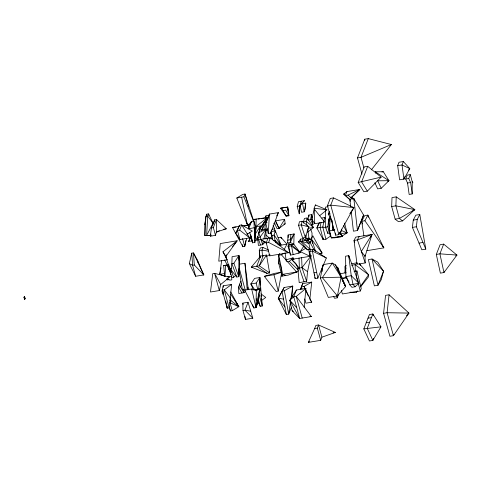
<?xml version="1.0" encoding="UTF-8"?>
<svg xmlns="http://www.w3.org/2000/svg" width="481" height="481" viewBox="0 0 481 481"><rect width="100%" height="100%" fill="white"/><g stroke="black" fill="none" stroke-linecap="round" stroke-linejoin="round"><path stroke-width="0.72" d="M265.963 239.117L266.005 229.046L259.548 230.122L258.784 232.768L262.656 244.703L258.375 245.412L257.515 236.261M213.041 224.651L213.047 223.232L208.562 213.889L206.776 214.183L205.916 216.39L204.81 224.615L204.864 235.624L211.201 235.57M214.556 221.356L214.568 219.895L216.48 219.576L226.335 228.8L216.408 231.974L215.488 235.347L210.347 236.201L211.442 227.91L214.568 219.895L213.648 223.443M238.931 255.549L238.78 276.695L236.778 277.032L230.934 269.715L231.866 263.582L232.082 256.692L238.931 255.549L239.61 264.532L238.78 276.695L233.868 263.245L238.931 255.549L239.099 260.395M223.16 293.079L223.142 294.528L222.264 290.181L223.232 285.816L231.668 284.415L229.196 307.87L227.224 308.201L222.264 290.181L224.236 289.851L231.668 284.415M223.22 287.271L223.232 285.816M287.614 242.959L288.131 234.968L294.053 233.982L293.825 244.168L291.137 244.619L287.614 242.959L290.308 242.508L293.825 244.168M298.46 241.961L301.695 241.426L308.892 243.452L310.425 241.636L305.291 240.241L303.24 238.672L300.547 239.123L298.46 241.961L307.455 249.819L310.149 249.374L308.892 243.452L305.291 240.241L305.333 237.464L309 226.924L302.164 221.26L299.471 221.705L298.539 225.324L302.639 237.909L305.333 237.464L301.232 224.88L302.164 221.26M256.331 290.109L256.012 307.618L253.884 307.972L244.709 290.145L251.677 288.985L256.331 290.109L255.038 290.32M339.123 233.195L340.326 233.658L341.54 230.543L341.576 229.082M266.817 243.392L260.474 239.442L270.406 237.788L288.341 252.753L269.787 255.838L269.835 254.335M329.557 226.377L329.353 233.057L330.724 236.856L330.495 234.644M329.719 221.182L329.834 217.472M256.193 218.993L255.934 226.581L267.514 217.544L253.998 219.36L253.126 221.392M344.919 272.751L345.136 266.306L346.29 265.608M255.694 227.423L248.695 228.788L248.521 225.355L251.581 221.386L253.92 220.995L255.694 227.423L254.9 242.424L252.555 242.809L252.609 241.384M391.678 206.541L392.003 197.577L396.218 196.873L414.808 209.602L402.567 220.905L398.358 221.603L395.148 219.15L391.678 206.541L395.887 205.844L414.808 209.602L399.362 218.452L395.148 219.15M396.218 196.873L395.887 205.844L399.362 218.452L402.567 220.905M364.706 140.674L364.79 139.195L368.29 138.612L391.372 144.528L371.35 169.865M330.2 216.57L329.353 233.057L330.465 233.88M268.266 233.532L269.45 214.087L278.373 212.608L270.731 233.123L268.266 233.532L265.771 223.226L269.45 214.087L269.594 215.566M299.236 213.817L299.897 205.988L304.419 200.697L298.497 201.683L297.204 206.433L299.236 213.817L299.741 205.579M301.178 203.86L305.754 203.096L305.399 208.79L304.214 211.82L301.521 212.271L300.114 205.447M224.928 276.671L225.673 265.771L227.585 265.452L228.758 264.688L230.796 274.801M291.979 297.198L292.761 286.057L284.145 287.488L278.271 298.298L286.357 314.532L288.696 314.141L291.252 307.599M279.233 258.628L278.836 263.786L281.938 276.136L288.396 275.06L296.639 272.036L281.427 254.798L278.733 255.243L278.836 263.786L280.603 264.406L281.938 276.136L282.642 274.356L278.733 255.243L279.635 253.463M264.839 229.768L265.602 220.232M265.783 218.031L265.957 215.831L268.344 215.434L268.103 218.368M267.28 228.637L267.165 230.104L265.969 230.303M239.538 285.57L239.67 284.127M290.825 234.518L290.308 242.508L294.053 233.982L290.35 239.73L287.656 240.175M304.184 307.389L305.904 288.444L296.398 290.025L289.79 300.324L292.183 310.786L299.705 318.476L311.357 316.54L296.248 296.422L293.741 296.837L289.79 300.324L299.705 318.476L293.741 296.837L296.398 290.025M310.804 256.181L302.008 267.634L297.781 268.338L299.206 282.612L306.662 281.373L307.539 271.669L310.804 256.181L291.504 259.385L299.392 268.067L304.052 281.806M354.04 271.398L356.908 270.923L356.271 276.286L357.81 281.89M258.694 289.165L259.86 277.507L254.611 278.379L250.932 283.928L253.463 290.037M309.902 298.689L311.736 282.082L302.675 283.586L300.433 289.604M383.579 313.305L385.558 295.364L389.087 294.781L408.952 313.095L393.428 335.672L389.899 336.255L383.579 313.305L387.103 312.722L408.952 313.095L406.463 315.74M389.087 294.781L387.103 312.722L393.428 335.672L393.963 334.301M328.156 206.68L325.469 207.125L325.505 227.146L327.735 233.327L329.353 233.057L327.862 226.755L328.739 219.005L330.2 218.759M412.409 227.417L413.263 220.118L415.831 215.175L419.793 214.52L425.799 249.122L421.843 249.783L412.409 227.417L416.372 226.755L417.219 219.462L419.793 214.52M251.677 288.985L256.012 307.618L257.912 302.741L259.722 288.871L254.257 289.778M221.657 260.522L219.757 274.35L224.567 276.202M290.41 302.315L288.696 314.141L284.373 290.716L292.761 286.057L290.945 298.623M305.754 203.096L304.214 211.82L302.525 203.631L301.918 202.543M281.024 272.288L274.795 273.322L264.328 276.334L276.154 291.45L278.228 291.101L281.577 272.901M204.81 224.615L205.597 220.442M206.385 216.27L206.776 214.183M245.869 240.512L244.739 246.41L242.857 246.723L232.479 227.435L239.207 226.317M321.074 222.378L320.099 227.489L323.25 239.682L325.944 239.237L330.669 235.973M321.909 218.001L324.603 217.556L322.787 227.038L325.944 239.237M284.644 219.342L279.022 228.607L275.487 220.857L284.644 219.342L285.149 223.851L279.064 228.397L277.098 228.722L274.417 223.07M308.026 219.36L308.85 215.073L311.538 214.622L311.941 217.484M220.484 270.677L219.757 274.35L224.657 273.539M220.779 269.21L221.074 267.743M335.546 264.899L341.119 277.17L337.373 295.923L328.343 297.426L320.292 277.946L323.256 264.598L332.293 263.095L335.546 264.899L345.52 286.652L337.373 295.923L322.33 277.603L320.292 277.946M263.42 241.143L262.656 244.703L265.482 241.763M263.877 239.009L266.005 229.046L258.784 232.768M219.336 290.548L220.677 284.505L229.557 277.212L214.598 273.352L212.74 273.659L210.48 292.015L219.336 290.548L214.598 273.352L220.677 284.505M189.316 263.612L191.757 253.18L193.452 252.898L197.414 260.077L203.794 274.922L195.635 276.274L189.316 263.612L192.598 265.265L194.294 264.983L203.794 274.922L193.452 252.898L194.294 264.983M246.609 238.576L244.739 246.41L242.568 238.516M247.456 235.011L247.799 233.586M254.467 240.518L257.155 240.067L260.516 225.98L255.399 226.828M210.347 236.201L210.9 234.073M255.086 233.057L256.746 226.605M270.731 233.123L271.416 230.471M230.573 273.917L230.958 272.486L225.751 256.373M301.184 201.238L299.897 205.988L297.204 206.433M303.77 223.172L303.493 221.741L304.449 218.398L307.143 217.953L313.486 227.471L308.201 231.758L306.854 231.98M261.748 230.351L263.955 222.745M265.356 217.905L265.957 215.831M322.192 271.476L321.488 270.184L323.256 264.598M354.701 242.532L354.04 240.458L357.431 239.899L372.035 234.433L365.007 256.469L361.333 251.413L372.035 234.433L355.718 237.139L354.04 240.458L356.998 264.291L365.235 262.927L364.959 255.038M269.45 214.087L265.771 223.226L267.003 222.511M300.463 289.616L302.675 283.586M293.524 235.383L294.053 233.982M24.05 297.366L24.453 296.332L25.06 298.539L24.657 299.573L24.05 297.366L25.06 298.539M215.488 235.347L213.354 227.591L216.48 219.576L216.408 231.974L218.747 231.475L219.144 230.465M253.595 221.266L243.921 196.831L245.021 194.017L242.743 194.396L236.796 198.016L247.3 224.543L249.543 224.525M239.442 225.306L237.422 230.477L235.732 233.069L239.917 239.52L249.681 237.897L241.666 224.934L239.442 225.306L235.732 233.069M239.917 239.52L237.422 230.477L239.652 230.104L241.666 224.934L252.339 231.078L246.825 234.373M248.695 228.788L251.581 221.386L250.589 223.172M229.305 307.551L230.483 310.973L232.233 310.678L230.05 302.741L230.898 300.559L230.116 297.709M240.849 281.09L238.486 287.163L238.81 293.524L243.951 292.67L245.617 291.42M243.578 288.955L243.951 292.67L240.398 286.844L241.709 283.471M268.32 249.861L262.987 247.487L261.977 250.084L262.578 256.457M260.702 256.006L256.71 266.24L267.039 273.358L269.619 272.931L266.516 255.038L260.702 256.006L251.329 267.135L267.039 273.358M268.007 238.185L266.203 242.821L269.787 255.838M263.287 255.573L259.295 265.807L251.329 267.135M260.474 239.442L266.203 242.821L268.602 242.424L270.406 237.788M248.046 302.254L244.961 310.173L242.995 310.498L245.448 319.414L252.802 318.194L248.046 302.254L242.851 303.114L242.995 310.498M314.748 223.683L311.772 219.204L314.303 209.109L324.711 222.03L314.748 223.683L314.123 208.225L315.404 204.948L326.936 209.806L319.625 215.722M308.303 241.029L309.109 238.967M305.844 234.993L306.265 238.48L306.74 239.135L308.243 239.712L310.936 239.267L311.947 236.664L312.031 233.014L310.63 229.046M314.394 250.499L310.161 242.652L312.848 235.768L322.108 253.054L319.336 253.74M318.524 223.767L316.865 228.024L323.25 239.682L322.841 237.494M327.453 205.682L330.273 198.443L333.555 197.901L353.896 207.612L338.858 234.632L335.576 235.179L327.453 205.682L330.736 205.14L353.896 207.612L349.825 213.738M333.555 197.901L330.736 205.14L338.858 234.632M332.221 221.236L328.282 214.093L329.323 211.43M361.952 174.11L357.491 157.912L364.79 139.195M346.927 191.582L345.382 195.551L350.174 199.904L343.662 194.071L346.927 191.582L359.848 189.442L351.004 197.763L359.848 189.442L348.076 195.1L345.382 195.551L343.662 194.071L344.955 193.861M368.29 138.612L360.99 157.335L363.901 167.893M358.177 182.467L364.255 166.877L367.7 166.306L381.126 177.14L367.31 191.179L363.864 191.751L358.177 182.467L381.126 177.14M367.7 166.306L361.622 181.896L367.31 191.179M314.634 328.565L315.861 325.427L318.554 324.976L335.353 332.437L321.915 337.187L320.695 340.332L308.309 342.388L314.634 328.565L317.328 328.12L318.554 324.976L321.915 337.187M333.519 296.422L334.566 298.286L337.259 297.841L338.624 294.336M397.673 165.674L399.008 162.253L403.343 161.532L409.8 168.627L403.932 179.082L399.597 179.804L397.673 165.674L402.008 164.953L409.8 168.627L408.531 170.154M403.343 161.532L402.008 164.953L403.932 179.082L404.93 176.533M341.414 290.47L342.382 293.969L360.323 290.993L361.267 288.57L356.908 270.923M412.205 181.62L412.223 193.933L409.157 194.444L407.551 183.045L405.681 179.016L407.203 175.12L410.269 174.609L412.205 181.62L412.908 182.834M412.223 193.933L410.618 182.533L408.748 178.511L410.269 174.609M363.822 328.896L369.42 314.544L372.835 313.979L380.946 326.833L372.847 340.41L369.432 340.981L363.822 328.896L380.946 326.833M373.647 338.365L372.847 340.41L367.243 328.331L372.835 313.979L373.226 315.386M436.315 254.425L440.103 244.709L443.686 244.114L456.95 255.08L443.951 272.541L440.374 273.136L436.315 254.425L439.899 253.83L456.95 255.08L455.723 255.946M443.686 244.114L439.899 253.83L443.951 272.541L444.474 271.206M350.637 206.65L349.795 199.212L353.836 198.545L363.57 215.001L357.455 230.525L353.415 231.193L351.226 211.856M363.57 215.001L357.455 230.525L353.836 198.545L354.419 200.679M287.692 207.004L288.889 215.783L286.195 216.228L280.489 208.201L287.692 207.004L288.6 215.266L285.906 215.716M317.833 278.138L326.34 258.008L313.281 249.284L310.594 249.735L309.692 251.515L315.139 278.589L317.833 278.138L312.385 251.064L313.281 249.284M370.454 237.818L372.035 234.433M252.248 240.885L248.545 241.498L251.13 236.105M261.868 230.381L265.368 223.166M319.558 222.679L316.865 228.024L322.787 227.038L326.322 227.862M359.115 236.58L357.431 239.899L365.235 262.927M276.677 215.933L278.373 212.608M226.719 254.798L225.872 256.421L227.068 259.8L218.771 261.177L220.268 243.566L237.175 240.759L225.872 256.421L222.968 251.797L237.175 240.759L232.563 246.44M284.103 249.639L286.941 244.174L280.922 237.217L278.228 237.668M363.925 236.051L361.694 221.296L364.899 220.761L367.845 215.103L383.844 247.865L366.895 250.679M284.145 287.488L278.271 298.298L284.98 307.064M310.149 249.374L301.695 241.426L303.24 238.672M248.545 241.498L251.479 236.297M307.936 228.703L309 226.924L301.232 224.88L298.539 225.324M311.285 256L309.89 256.229L300.246 251.611L303.824 246.068M307.004 241.137L308.195 239.291M255.327 233.976L260.516 225.98M259.433 229.972L267.514 217.544L261.033 218.621M254.828 289.989L250.932 283.928L256.175 283.056L259.86 277.507L262.235 305.994L260.221 306.325L257.966 300.896M266.516 255.038L259.295 265.807L269.619 272.931L269.113 271.543M349.952 292.226L356.403 292.226L357.245 291.023M360.6 286.213L368.572 274.777L359.469 263.678M259.439 228.661L267.514 217.544M266.005 229.046L259.993 237.157L257.864 237.512L260.528 245.057M356.403 292.226L357.323 291.053M360.552 286.953L368.38 277.002L368.572 274.777L355.104 264.652L351.545 265.241M374.855 182.762L377.699 188.883L381.199 188.299L388.949 180.682L383.339 171.735L375.24 171.801L375.619 173.184M287.007 261.736L289.328 261.351L293.025 257.84L293.975 259.776M355.098 286.772L358.898 283.315L348.743 255.676L345.562 256.199L345.917 276.599L349.801 284.824L351.918 287.301L355.098 286.772L352.976 284.295L351.244 275.709L348.743 255.676L349.176 257.81M231.938 277.573L233.646 277.29L235.87 275.342M238.654 272.907L239.766 271.933L238.624 271.062M302.206 318.061L296.248 296.422L305.904 288.444M257.101 304.13L258.748 302.783M247.835 289.748L248.942 288.913L247.619 287.169M303.415 201.437L304.419 200.697M266.426 256.698L269.408 254.533M261.502 300.535L265.752 297.45L261.021 293.909M308.309 342.388L309.566 341.6M281.427 254.798L283.82 253.313M300.246 251.611L305.91 248.136M232.233 310.678L238.816 306.704L230.754 291.949M357.407 263.257L355.104 264.652L355.417 271.356M412.884 210.702L414.808 209.602M311.736 282.082L304.046 286.472L301.383 286.91L301.966 289.033M387.746 181.313L388.949 180.682L375.24 171.801M255.934 290.837L259.722 288.871L256.012 307.618L255.627 305.405M339.129 232.588L342.622 236.021L341.011 236.772L334.554 237.848L331.313 237.897L329.677 230.718L334.842 229.864L332.69 229.347M391.372 144.528L360.99 157.335L357.491 157.912M308.694 249.663L309.89 256.229L311.201 255.724M285.906 259.866L293.025 257.84L293.5 259.181M264.328 276.334L273.942 274.741L281.006 272.402M301.695 241.426L305.291 240.241M229.653 268.638L231.68 268.055M293.151 254.623L300.186 252.651L293.927 244.336L288.534 244.829L288.029 246.218L290.458 255.074L293.151 254.623L291.227 244.378L300.186 252.651L298.166 252.988M381.944 171.964L383.339 171.735M236.796 198.016L243.921 196.831M405.681 179.016L408.748 178.511M407.551 183.045L410.618 182.533M280.489 208.201L287.62 207.179L288.889 215.783L285.726 210.113L283.032 210.558M258.153 219.095L259.59 218.855M211.442 227.91L213.354 227.591M241.642 197.21L247.3 224.543L250.15 224.074M223.539 229.269L226.335 228.8M244.763 225.884L249.11 225.162M216.841 231.788L218.747 231.475M328.282 214.093L330.122 213.786M283.802 224.074L285.149 223.851M307.888 220.076L312.193 219.36L312.951 224.627L311.604 224.849M303.493 221.741L306.181 221.296L313.486 227.471L308.303 228.331M271.957 229.311L274.699 228.854L274.813 230.976M271.278 231.523L275.312 230.85L280.964 244.889L279.022 245.214M270.797 232.269L271.759 235.456L274.104 235.065L280.964 244.889L277.062 243.777M325.505 227.146L327.862 226.755M258.676 239.815L260.81 239.46M273.226 240.686L274.982 240.392L280.964 244.889M413.263 220.118L417.219 219.462M306.265 238.48L308.958 238.035L309.427 238.69L310.936 239.267M306.74 239.135L309.427 238.69M262.987 247.487L260.299 247.931L259.283 250.535L259.908 257.666M279.9 245.34L286.941 244.174M331.313 237.897L342.622 236.021L340.548 234.313M308.832 242.875L310.161 242.652M233.868 263.245L231.866 263.582L236.778 277.032M224.801 276.659L223.617 265.542L228.758 264.688M309.692 251.515L312.385 251.064L326.34 258.008M239.52 264.165L244.949 263.263L248.046 287.506L247.174 289.742L244.949 263.263M319.324 253.517L322.108 253.054L311.502 239.213L312.506 243.458M419.029 243.109L422.991 242.454M227.585 276.948L231.638 276.274L231.812 279.858L229.9 280.176L227.387 278.788M229.028 279.635L227.291 279.924L226.749 278.649M295.304 272.144L298.22 271.657M296.639 272.036L282.642 274.356L285.708 275.505M351.443 263.744L357.136 262.8M321.488 270.184L322.745 269.973M313.985 272.853L316.678 272.402M240.398 286.844L238.486 287.163L242.039 292.989M238.883 268.717L242.388 289.616L243.681 289.4M339.688 273.785L346.146 272.709M341.402 278.265L346.428 277.435M341.919 278.667L346.939 277.832M284.373 290.716L282.034 291.101L286.357 314.532M229.732 300.751L230.898 300.559L238.816 306.704L235.035 300.445M349.801 284.824L358.898 283.315L351.244 275.709L345.917 276.599L349.092 282.263M305.682 289.827L311.724 302.206L305.862 303.174L304.689 298.935M368.007 318.169L371.422 317.604M366.203 322.793L369.618 322.228M333.201 332.792L335.353 332.437M243.458 225.805L249.128 225.126M340.326 233.658L347.072 232.852L344.546 223.076M232.479 227.435L236.087 227.056M341.119 277.17L322.33 277.603L332.293 263.095L341.119 277.17L345.52 286.652M337.776 236.82L341.011 236.772L347.072 232.852L343.626 225.685M290.56 244.799L288.534 244.829L290.458 255.074M388.949 180.682L377.723 180.82L381.199 188.299M253.998 219.36L255.357 219.348M210.87 235.293L204.864 235.624L205.916 216.39L207.702 216.095L208.562 213.889L208.856 215.314M223.617 265.542L225.673 265.771M314.123 208.225L326.936 209.806M283.507 299.08L278.271 298.298L279.335 299.266M242.388 289.616L245.232 290.067L239.34 268.669M268.578 251.196L261.977 250.084L259.283 250.535L259.956 257.618M250.505 311.171L244.961 310.173L252.802 318.194M309.938 316.203L311.357 316.54M336.285 266.757L337.644 267.268L345.16 285.167L342.25 280.056M341.54 230.543L347.072 232.852L346.458 231.589M273.707 223.244L275.072 223.851M230.05 302.741L238.816 306.704L230.772 294.24M292.183 310.786L293.446 311.399M287.013 252.11L288.341 252.753L268.602 242.424M223.136 291.618L221.903 290.885L222.751 292.057M301.653 257.702L302.008 267.634L307.539 271.669M340.861 234.71L342.622 236.021M300.186 252.651L291.312 245.929L288.029 246.218L288.708 247.517M239.652 230.104L249.681 237.897M265.897 234.932L269.703 238.342M348.076 195.1L352.471 199.092M291.504 259.385L295.803 263.456M324.603 217.556L325.661 218.566M289.328 261.351L298.647 270.406M289.79 300.324L296.723 307.66M307.455 249.819L300.613 241.606L300.547 239.123M250.932 283.928L251.803 285.077M230.309 297.835L224.236 289.851L229.196 307.87M364.899 220.761L383.844 247.865L382.617 246.044M236.724 303.685L238.816 306.704M359.379 263.768L360.606 265.572M309.824 299.41L311.724 302.206M202.639 273.232L203.794 274.922M403.475 178.259L403.932 179.082M315.404 204.948L315.71 205.507M281.698 208.159L286.195 216.228M254.858 235.81L257.155 240.067M222.968 251.797L227.068 259.8M224.693 260.017L227.327 265.271M229.311 269.21L230.958 272.486M295.881 263.66L298.412 268.831M304.744 287.897L304.046 286.472L304.96 288.51M222.264 290.181L223.485 292.701M275.487 220.857L279.064 228.397M273.112 225.499L274.699 228.854M352.29 196.891L353.114 198.659M276.13 242.953L274.982 240.392L274.104 235.065L275.312 230.85L275.583 232.251M305.567 289.875L308.303 296.001M346.025 268.35L345.136 266.306L345.635 272.974M256.223 298.767L257.912 302.741M416.372 226.755L425.799 249.122M296.248 296.422L296.783 297.775M231.638 276.274L227.585 265.452L228.854 269.775M280.922 237.217L281.403 238.552M230.688 268.873L233.646 277.29M311.502 239.213L315.692 251.623M302.008 267.634L306.662 281.373M271.326 233.76L272.042 235.888M253.505 220.496L245.021 194.017L247.589 203.343M362.536 224.002L361.694 221.296L364.64 215.632L367.845 215.103L368.41 217.28M322.637 237.608L323.25 239.682M271.182 233.694L271.951 236.436M349.795 199.212L350.384 201.347M358.201 283.291L360.323 290.993M337.644 267.268L338.63 270.833M336.688 295.785L337.259 297.841M307.521 219.336L307.143 217.953L306.181 221.296L307.01 225.589M317.328 328.12L320.695 340.332M247.986 204.774L248.575 206.926M249.663 232.293L252.555 242.809L251.599 237.776M258.976 294.168L262.235 305.994L261.387 298.893M258.111 298.671L260.221 306.325M229.293 306.644L230.483 310.973M197.414 260.077L198.196 262.909M195.635 276.274L192.598 265.265L191.757 253.18M273.942 274.741L278.228 291.101M256.175 283.056L257.714 289.303M242.346 244.588L242.857 246.723M248.521 225.355L248.857 226.81M250.709 234.812L252.555 242.809M270.917 233.038L272.33 239.376M239.316 263.155L239.61 264.532M225.739 301.04L227.224 308.201L226.978 306.06M307.69 229.112L308.958 238.035M253.637 306.499L253.884 307.972M271.759 235.456L272.42 239.454M242.851 303.114L243.091 304.599M244.979 316.45L245.448 319.414M285.017 252.567L286.327 261.273M247.078 223.076L247.3 224.543M312.343 220.34L312.951 224.627L310.576 219.625L311.538 214.622L312.103 218.681M308.85 215.073L309.049 216.498M314.586 274.158L314.772 275.631M314.959 277.11L315.139 278.589M331.866 220.244L333.105 230.489M260.961 295.346L261.129 296.765M252.693 304.834L252.862 306.265M332.618 224.537L333.219 230.441M281.788 274.669L281.938 276.136M309.71 254.082L309.89 256.229M335.419 232.984L335.576 235.179M24.453 296.332L24.657 299.573M259.86 277.507L260.281 284.974M260.449 287.957L260.624 290.945M253.92 220.995L254.9 242.424L254.978 227.639L255.08 237.434M328.739 219.005L329.353 233.057L329.293 231.62M327.681 231.89L327.735 233.327M299.044 258.135L299.392 268.067M288.131 234.968L288.149 237.59M207.702 216.095L206.65 235.323L213.047 223.232L207.702 216.095M383.513 271.188L381.259 279.665L377.994 285.263L374.368 285.864L368.404 259.602L372.023 259L377.735 262.157L383.513 271.188L377.994 285.263L372.023 259L383.513 271.188M24.321 296.747L24.254 296.837A1.233 0.307 80.6 0 0 24.194 297.511L24.345 298.442A1.233 0.307 80.6 0 0 24.621 299.086L24.856 299.068A1.233 0.307 80.6 0 0 24.916 298.394L24.765 297.462A1.233 0.307 80.6 0 0 24.495 296.813L24.321 296.747"/></g></svg>
